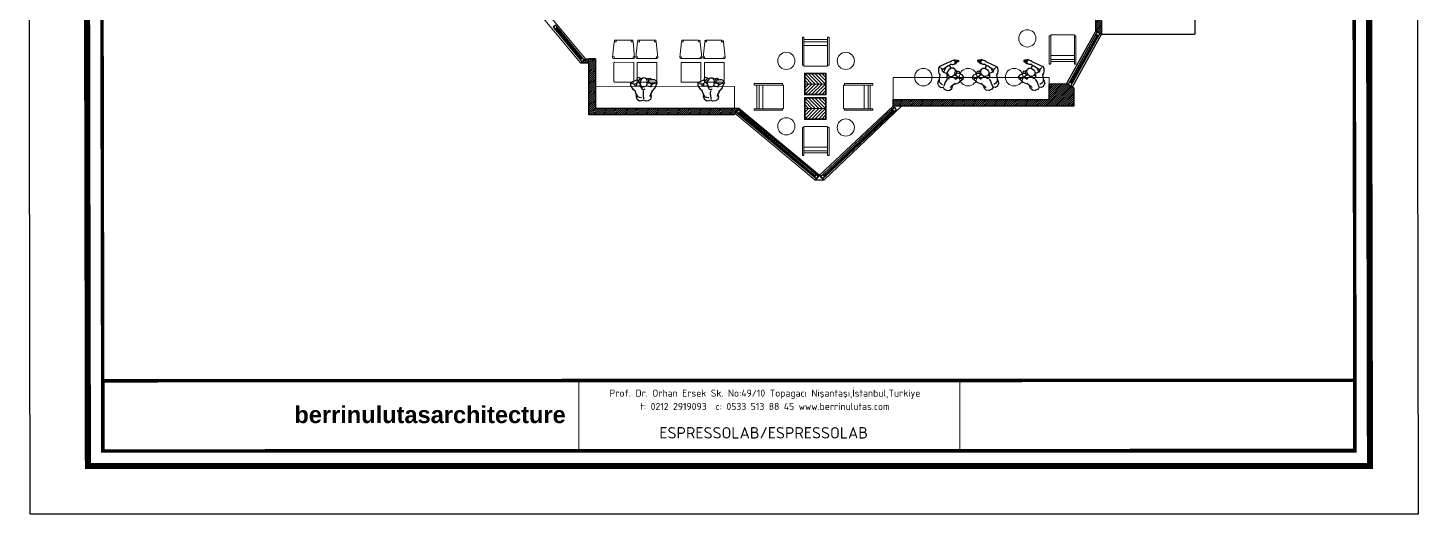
# Model space of a CAD drawing. Header units: centimetres. Extents: x 131563 to 145359, y 24878 to 28066.
# Drawn here: x 138647 to 141817, y 24878 to 25986 of the extents above; entities that cross this region are included whole.
import ezdxf
from ezdxf.enums import TextEntityAlignment as Align

# ---------------------------------------------------------------- set-up
doc = ezdxf.new("R2010")
doc.units = ezdxf.units.CM
doc.header["$LTSCALE"] = 10
doc.header["$MEASUREMENT"] = 0
for name, color, linetype in [('141125_RT1$0$xref_4_vitrin_kaplama$0$2DCAM', 4, 'Continuous'), ('141125_RT1$0$xref_4_vitrin_kaplama$0$2DKONST2', 253, 'Continuous'), ('LP-DIMENSION_INT_100', 51, 'Continuous'), ('wall', 255, 'Continuous')]:
    doc.layers.add(name, color=color, linetype=linetype)
for name, color, linetype, lineweight in [('ARK_AHŞAP', 45, 'Continuous', 15), ('ARK_METAL', 252, 'Continuous', 15), ('Auto-Antet', 7, 'Continuous', 18), ('tefriş', 45, 'Continuous', 18)]:
    doc.layers.add(name, color=color, linetype=linetype, lineweight=lineweight)
doc.styles.add('BASLIK', font='')
doc.styles.add('style1', font='isocpeur.ttf', dxfattribs={"height": 20})
doc.styles.get('BASLIK').set_extended_font_data('Arial', bold=True)
pattern_1 = [(45, (11433.826, 0), (-2.20970869, 2.20970869), [])]

# ---------------------------------------------------------------- blocks, each defined once
blk = doc.blocks.new('insanplanoturan2')
for p, q in [((-27.3, 18.7), (-27.9, 14.4)), ((-27.9, 14.4), (-26.5, 10.2)), ((-27.3, 18.7), (-27.3, 18.7)), ((-26.5, 10.2), (-24.7, 7)), ((-24.7, 7), (-23.1, 4.5)), ((-20, 15.9), (-24.5, 17.3)), ((-23.1, 4.5), (-19.4, 1.7)), ((-18.8, 14.3), (-20, 15.9)), ((-19.4, 1.7), (-18.3, 0.6)), ((-19.3, 1.6), (-18, -4.7)), ((-15.7, 10.7), (-18.8, 14.3)), ((-15.7, 10.7), (-9.9, 11)), ((-14, 17.3), (-14.4, 14.2)), ((-14.4, 14.2), (-14.1, 10.9)), ((-9.9, 11), (-5.1, 11.6)), ((-4.3, 28), (-8.1, 30.2)), ((-5.3, 20.4), (-5.8, 16.4)), ((-5.8, 16.4), (-5.8, 13.5)), ((-5.8, 14.5), (-5.5, 12.7)), ((-5.8, 13.5), (-4.1, 10.1)), ((-5.5, 12.7), (-4.9, 10.3)), ((-1.5, 25.7), (-5.3, 20.4)), ((-4.9, 10.3), (-4.5, 7.8)), ((-4.5, 7.8), (-2.1, 5.5)), ((-4.5, 7.8), (-4.5, 7.3)), ((-4.5, 7.3), (-2.4, 2.5)), ((-3.6, 26.9), (-4.3, 28)), ((-4.1, 10.1), (0.4, 8)), ((-2.4, 2.5), (1.6, 1.8)), ((1.1, 27.4), (-1.5, 25.7)), ((0.4, 8), (4.7, 8.1)), ((3.3, 27.8), (1.1, 27.4)), ((1.6, 1.8), (4.6, 2.7)), ((7, 27.1), (3.3, 27.8)), ((4.7, 8.1), (8.4, 9.4)), ((8.6, 26), (7, 27.1)), ((8.3, 9.1), (13.3, 8.1)), ((8.4, 9.4), (11, 16.1)), ((10.1, 23.6), (8.6, 26)), ((10.2, 25.9), (9.3, 25.7)), ((9.3, 25.7), (9.6, 24.5)), ((11.4, 17.6), (10.1, 23.6)), ((11.6, 25.2), (10.2, 25.9)), ((11.4, 15), (10.6, 15.2)), ((11, 16.1), (11.4, 17.6)), ((11.4, 15), (12.6, 15.8)), ((13.4, 24.1), (11.6, 25.2)), ((12.6, 15.8), (13, 16.7)), ((12.9, 16.1), (20.7, 13.9)), ((13, 16.7), (14.5, 17.8)), ((13.2, 24.2), (15, 25.8)), ((13.3, 8.1), (17.6, 6.8)), ((15, 20.9), (13.4, 24.1)), ((14.5, 17.8), (15, 20.9)), ((16.3, 21.5), (14.7, 21.5)), ((15, 25.8), (17.9, 26.1)), ((15, 20.9), (15, 20.9)), ((20.1, 21.8), (16.3, 21.5)), ((17.6, 6.8), (19.3, 10.2)), ((17.6, 6.8), (18.6, 6.3)), ((17.9, 26.1), (20.4, 23.5)), ((19.3, 14.3), (19.3, 10.2)), ((19.3, 10.2), (24.2, 13.1)), ((23.7, 22.2), (20.1, 21.8)), ((20.4, 23.5), (20.2, 21.8)), ((20.7, 13.9), (24.2, 13.1)), ((22, -2.6), (28, 3.2)), ((27.8, 21.9), (23.7, 22.2)), ((24.2, 13.1), (28.6, 13.7)), ((33.1, 18.4), (27.8, 21.9)), ((28, 3.2), (29.4, 7)), ((28.6, 13.7), (30.4, 14.2)), ((29.4, 7), (33.3, 14.9)), ((33.3, 14.9), (33.1, 18.4)), ((-18, -4.7), (-16.2, -9.1)), ((-16.6, -8.2), (-17.3, -12.8)), ((-17.3, -12.8), (-16.1, -18.2)), ((-16.2, -9.1), (-14, -13.4)), ((-16.1, -18.2), (-15.3, -19.1)), ((-15.3, -19.1), (-10.3, -23)), ((-14, -13.4), (-10.4, -15.1)), ((-10.4, -15.1), (-5.2, -16.3)), ((-10.3, -23), (-5, -23.1)), ((-5, -23.1), (-1.2, -21.4)), ((-0.8, -6.1), (-1.2, -8.6)), ((-1.2, -8.6), (-1, -10.8)), ((-1.2, -21.4), (3.1, -24.4)), ((-1, -10.8), (-1, -12.7)), ((-1, -12.7), (-1, -14.1)), ((-1, -14.1), (-0.7, -15.8)), ((-0.7, -15.8), (-1, -19.2)), ((0.1, -0.8), (-0.8, -6.1)), ((3.1, -24.4), (10.1, -24.5)), ((10.1, -24.5), (15.7, -21.3)), ((14.2, -14.2), (13.8, -15.3)), ((15.6, -11.1), (14.2, -14.2)), ((16.8, -8.8), (15.6, -11.1)), ((15.7, -21.3), (17.9, -16.1)), ((19.5, -4.9), (16.8, -8.8)), ((17.2, -10.3), (17.5, -7.8)), ((17.9, -16.1), (17.2, -10.3)), ((20, -1.6), (19.5, -4.9)), ((19.5, -4.9), (22, -2.6))]:
    blk.add_line(p, q)
for points in [[(-27.3, 18.7), (-21.8, 22.3), (-14.1, 24.1), (-7.3, 24.6)], [(-20, 15.9), (-15.5, 16.7), (-9.5, 19.1), (-8.9, 19.2)], [(-8.1, 30.2), (-10.9, 29.7), (-12.2, 26.3), (-12.6, 24.2)], [(-1.5, 25.7), (-2.5, 27), (-5.4, 26.7), (-7.3, 24.6), (-9.2, 21.9), (-8.9, 19.2), (-7.3, 16.5), (-5.8, 16.4)]]:
    blk.add_lwpolyline(points)
blk = doc.blocks.new('xccxc')
at = {"rotation": 180}
blk.add_blockref('insanplanoturan2', (220488.9, -31825.1), dxfattribs=at)
blk = doc.blocks.new('dada')
for p, q in [((219964.1, -31826.5), (219966.7, -31822.6)), ((219967.8, -31810.1), (219965.6, -31815.3)), ((219965.6, -31815.3), (219966.3, -31821)), ((219966.3, -31821), (219966.1, -31823.5)), ((219966.7, -31822.6), (219967.9, -31820.3)), ((219973.4, -31806.9), (219967.8, -31810.1)), ((219967.9, -31820.3), (219969.4, -31817.1)), ((219969.4, -31817.1), (219969.8, -31816.1)), ((219980.5, -31807), (219973.4, -31806.9)), ((219984.7, -31810), (219980.5, -31807)), ((219983.4, -31830.6), (219984.4, -31825.3)), ((219984.3, -31815.6), (219984.6, -31812.1)), ((219984.6, -31817.3), (219984.3, -31815.6)), ((219984.4, -31825.3), (219984.7, -31822.8)), ((219984.6, -31818.7), (219984.6, -31817.3)), ((219984.6, -31820.5), (219984.6, -31818.7)), ((219984.7, -31822.8), (219984.6, -31820.5)), ((219988.6, -31808.2), (219984.7, -31810)), ((219993.9, -31808.4), (219988.6, -31808.2)), ((219994, -31816.3), (219988.8, -31815.1)), ((219998.9, -31812.3), (219993.9, -31808.4)), ((219997.6, -31817.9), (219994, -31816.3)), ((219999.7, -31822.2), (219997.6, -31817.9)), ((219999.7, -31813.2), (219998.9, -31812.3)), ((220000.9, -31818.5), (219999.7, -31813.2)), ((220001.6, -31826.6), (219999.7, -31822.2)), ((220000.2, -31823.1), (220000.9, -31818.5)), ((219954.2, -31838.4), (219950.3, -31846.2)), ((219950.3, -31846.2), (219950.4, -31849.8)), ((219950.4, -31849.8), (219955.8, -31853.3)), ((219954.9, -31845.1), (219953.1, -31845.6)), ((219955.5, -31834.6), (219954.2, -31838.4)), ((219959.4, -31844.5), (219954.9, -31845.1)), ((219961.5, -31828.8), (219955.5, -31834.6)), ((219955.8, -31853.3), (219959.9, -31853.5)), ((219964.3, -31841.6), (219959.4, -31844.5)), ((219962.8, -31845.2), (219959.4, -31844.5)), ((219959.9, -31853.5), (219963.5, -31853.2)), ((219964.1, -31826.5), (219961.5, -31828.8)), ((219970.6, -31847.5), (219962.8, -31845.2)), ((219963.2, -31854.8), (219963.4, -31853.2)), ((219965.6, -31857.5), (219963.2, -31854.8)), ((219963.5, -31853.2), (219967.3, -31852.8)), ((219963.6, -31829.8), (219964.1, -31826.5)), ((219964.2, -31845.6), (219964.3, -31841.6)), ((219965.9, -31838.1), (219964.3, -31841.6)), ((219965.9, -31838.1), (219965, -31837.7)), ((219968.5, -31857.1), (219965.6, -31857.5)), ((219970.3, -31839.5), (219965.9, -31838.1)), ((219967.3, -31852.8), (219968.8, -31852.9)), ((219970.3, -31855.5), (219968.5, -31857.1)), ((219969.1, -31849.2), (219968.6, -31852.2)), ((219968.6, -31852.2), (219970.2, -31855.4)), ((219968.6, -31852.2), (219968.6, -31852.2)), ((219970.6, -31848), (219969.1, -31849.2)), ((219970.2, -31855.4), (219972, -31856.6)), ((219975.3, -31840.4), (219970.3, -31839.5)), ((219971, -31847.2), (219970.6, -31848)), ((219972.2, -31846.3), (219971, -31847.2)), ((219972, -31856.6), (219973.4, -31857.2)), ((219972.2, -31846.3), (219972.9, -31846.5)), ((219972.6, -31847.5), (219972.2, -31849)), ((219972.2, -31849), (219973.4, -31855)), ((219975.1, -31840.7), (219972.6, -31847.5)), ((219973.4, -31855), (219974.9, -31857.4)), ((219973.4, -31857.2), (219974.3, -31857.1)), ((219974.3, -31857.1), (219974, -31855.9)), ((219974.9, -31857.4), (219976.6, -31858.5)), ((219978.8, -31839.4), (219975.1, -31840.7)), ((219983.2, -31839.4), (219978.8, -31839.4)), ((219982, -31833.1), (219978.9, -31834)), ((219985.9, -31833.9), (219982, -31833.1)), ((219982.4, -31858.8), (219985.1, -31857.1)), ((219987.6, -31841.5), (219983.2, -31839.4)), ((219985.1, -31857.1), (219988.9, -31851.8)), ((219988.1, -31839.2), (219985.7, -31836.9)), ((219985.8, -31856.2), (219987.9, -31859.4)), ((219988, -31838.6), (219985.9, -31833.9)), ((219989.4, -31844.9), (219987.6, -31841.5)), ((219988.1, -31839.2), (219988, -31838.6)), ((219988.5, -31841.6), (219988.1, -31839.2)), ((219989.1, -31844.1), (219988.5, -31841.6)), ((219993.5, -31842.3), (219988.6, -31843)), ((219988.9, -31851.8), (219989.4, -31847.8)), ((219989.4, -31845.9), (219989.1, -31844.1)), ((219989.4, -31847.8), (219989.4, -31844.9)), ((219993.2, -31859.7), (219997, -31853.7)), ((219999.3, -31842.1), (219993.5, -31842.3)), ((219997, -31853.7), (219997.9, -31845.6)), ((219997, -31853.7), (220000, -31849)), ((219997.9, -31845.6), (219997.6, -31842.2)), ((219999.3, -31842.1), (220002.3, -31845.7)), ((220000, -31849), (220002.3, -31845.7)), ((220002.8, -31833), (220001.6, -31826.6)), ((220002.9, -31833.1), (220001.9, -31831.9)), ((220002.3, -31845.7), (220003.5, -31847.3)), ((220006.7, -31835.8), (220002.9, -31833.1)), ((220003.5, -31847.3), (220008, -31848.7)), ((220003.7, -31858.5), (220007.4, -31854.5)), ((220008.3, -31838.4), (220006.7, -31835.8)), ((220007.4, -31854.5), (220010.8, -31850.1)), ((220010.1, -31841.6), (220008.3, -31838.4)), ((220011.5, -31845.8), (220010.1, -31841.6)), ((220010.8, -31850.1), (220011.5, -31845.8)), ((220010.8, -31850.1), (220010.8, -31850.1)), ((219976.3, -31878.1), (219976.7, -31876.9)), ((219976.4, -31878.4), (219976.3, -31878.1)), ((219976.8, -31878.5), (219976.4, -31878.4)), ((219976.5, -31879.8), (219978.1, -31877.9)), ((219976.6, -31880.4), (219976.5, -31879.8)), ((219976.6, -31858.5), (219980.3, -31859.2)), ((219976.9, -31880.6), (219976.6, -31880.4)), ((219976.7, -31876.9), (219977.5, -31876.1)), ((219977.9, -31877.8), (219976.8, -31878.5)), ((219979.2, -31879.3), (219976.9, -31880.6)), ((219977.5, -31876.1), (219978.5, -31875)), ((219978.7, -31877), (219977.9, -31877.8)), ((219978.1, -31877.9), (219979, -31877.2)), ((219978.5, -31875), (219979.2, -31874.4)), ((219980.1, -31875.8), (219978.7, -31877)), ((219980.1, -31870.4), (219978.8, -31871.8)), ((219978.8, -31871.8), (219978.9, -31872.1)), ((219978.9, -31872.1), (219979.2, -31872.2)), ((219979, -31877.2), (219980.3, -31876.2)), ((219979.2, -31872.2), (219981.2, -31871.8)), ((219979.2, -31874.4), (219980.3, -31873.4)), ((219981, -31877.7), (219979.2, -31879.3)), ((219981.2, -31878.6), (219979.2, -31879.3)), ((219979.4, -31879.5), (219979.2, -31879.3)), ((219981, -31879.2), (219979.4, -31879.5)), ((219981, -31869.8), (219980.1, -31870.4)), ((219982.1, -31874.4), (219980.1, -31875.8)), ((219980.3, -31859.2), (219982.4, -31858.8)), ((219980.3, -31873.4), (219981.5, -31872.2)), ((219980.3, -31876.2), (219981.3, -31875.3)), ((219983.2, -31868.1), (219981, -31869.8)), ((219982.2, -31876.8), (219981, -31877.7)), ((219984.3, -31878.3), (219981, -31879.2)), ((219981.2, -31871.8), (219982.2, -31871.3)), ((219983.5, -31877.4), (219981.2, -31878.6)), ((219981.3, -31875.3), (219982.2, -31874.6)), ((219981.5, -31872.2), (219982.2, -31871.3)), ((219982.2, -31874.6), (219982.1, -31874.4)), ((219982.2, -31871.3), (219982.7, -31870.2)), ((219982.2, -31874.6), (219983.9, -31875.9)), ((219982.2, -31876.8), (219983.9, -31875.9)), ((219984.9, -31866.8), (219983.2, -31868.1)), ((219985.2, -31876.8), (219983.5, -31877.4)), ((219983.9, -31875.9), (219986.7, -31877.1)), ((219986.7, -31877.1), (219984.3, -31878.3)), ((219986.8, -31865.9), (219984.9, -31866.8)), ((219986, -31876.8), (219985.2, -31876.8)), ((219987.9, -31875.9), (219986.7, -31877.1)), ((219988.6, -31865.9), (219986.8, -31865.9)), ((219987.9, -31859.4), (219991.6, -31861.6)), ((219991.2, -31872.7), (219987.9, -31875.9)), ((219988.6, -31865.9), (219991.6, -31861.6)), ((219993.3, -31869.5), (219991.2, -31872.7)), ((219991.6, -31861.6), (219993.2, -31859.7)), ((219993.3, -31869.5), (219998.7, -31863.7)), ((219998.7, -31863.7), (220003.7, -31858.5))]:
    blk.add_line(p, q)

msp = doc.modelspace()

# ---------------------------------------------------------------- hatches: boundary and pattern name
at = {"layer": 'LP-DIMENSION_INT_100'}
h = msp.add_hatch(dxfattribs=at)
h.set_pattern_fill('ANSI31', color=252, scale=25)
h.set_pattern_definition(pattern_1)
h.paths.add_polyline_path([(141082.1, 25979), (141080.9, 26089.5), (141093.8, 26097.2), (141095.2, 25971.7)])
h = msp.add_hatch(dxfattribs=at)
h.set_pattern_fill('ANSI31', color=252, scale=25)
h.set_pattern_definition(pattern_1)
h.paths.add_polyline_path([(139907.1, 25906.2), (139918.6, 25915.8), (139941.5, 25915.8), (139941.5, 25803), (140269.5, 25803), (140257, 25788), (139926.5, 25788), (139926.5, 25906.2), (139907.1, 25906.2)])
h = msp.add_hatch(dxfattribs=at)
h.set_pattern_fill('ANSI31', color=252, scale=25)
h.set_pattern_definition(pattern_1)
h.paths.add_polyline_path([(140975.8, 25823), (140975.8, 25859), (141015.1, 25859.3), (141032.2, 25849.8), (141032.2, 25808), (140619.8, 25808), (140619.8, 25823)])

# ---------------------------------------------------------------- linework, layer by layer
msp.add_lwpolyline([(138647.2, 28066), (141811.5, 28066), (141817.1, 24878.1), (138652.7, 24878.1)], close=True)
at = {"layer": '141125_RT1$0$xref_4_vitrin_kaplama$0$2DCAM'}
for p, q in [((139850.3, 25981.6), (139905, 25915.3)), ((139910.6, 25919.6), (139855.5, 25986.3)), ((141081.5, 25970.2), (141022.7, 25864.2)), ((141029, 25861.1), (141087.5, 25966.5)), ((140268.7, 25789.1), (140438.9, 25647.7)), ((140443.6, 25652.9), (140272.9, 25794.6)), ((140460.6, 25653.2), (140616.4, 25799.9)), ((140620.9, 25794.5), (140465.5, 25648.3))]:
    msp.add_line(p, q, dxfattribs=at)
for points in [[(139906.8, 25914.6), (139849.9, 25983.4), (139850.4, 25983.8), (139907.3, 25915)], [(139850.4, 25983.8), (139851, 25983.1), (139852.3, 25984.1), (139851.6, 25984.8)], [(139851.6, 25984.8), (139908.5, 25916)], [(139909, 25916.4), (139852.1, 25985.2)], [(141085, 25969.8), (141024.9, 25861.4)], [(141025.4, 25861.1), (141085.6, 25969.5)], [(141087.5, 25968.4), (141027.4, 25860), (141026.8, 25860.3), (141087, 25968.7)], [(141085.6, 25969.5), (141085.1, 25968.6), (141086.5, 25967.9), (141087, 25968.7)], [(139908.5, 25916), (139907.9, 25916.8), (139906.7, 25915.8), (139907.3, 25915)], [(141026.8, 25860.3), (141027.3, 25861.2), (141025.9, 25862), (141025.4, 25861.1)], [(140440.8, 25647.3), (140267.9, 25790.8), (140268.3, 25791.3), (140441.2, 25647.7)], [(140268.3, 25791.3), (140269.1, 25790.7), (140270.1, 25791.9), (140269.3, 25792.5)], [(140269.3, 25792.5), (140442.2, 25649)], [(140442.6, 25649.4), (140269.7, 25793)], [(140461.8, 25649.9), (140619.6, 25798.4)], [(140620.1, 25797.9), (140462.2, 25649.4)], [(140463.7, 25647.8), (140621.5, 25796.3), (140621.1, 25796.7), (140463.3, 25648.2)], [(140621.1, 25796.7), (140620.4, 25796.1), (140619.3, 25797.3), (140620.1, 25797.9)], [(140442.2, 25649), (140441.4, 25649.6), (140440.4, 25648.4), (140441.2, 25647.7)], [(140462.2, 25649.4), (140462.9, 25650.1), (140464, 25648.9), (140463.3, 25648.2)]]:
    msp.add_lwpolyline(points, dxfattribs=at)
at = {"layer": '141125_RT1$0$xref_4_vitrin_kaplama$0$2DKONST2'}
for points in [[(139849.6, 25983.2), (139852.6, 25985.6), (139853.4, 25984.5), (139855.5, 25986.3), (139851.1, 25991.6), (139851.1, 25991.6), (139850.4, 25992.4), (139845.4, 25988.3), (139845.4, 25988.3), (139845, 25988), (139850.3, 25981.6), (139850.7, 25981.9)], [(139849.3, 25983.2), (139852.6, 25986), (139853.5, 25984.9), (139855.2, 25986.3), (139851, 25991.3), (139851, 25991.3), (139850.4, 25992.1), (139845.4, 25987.9)], [(141091, 25972.9), (141091.5, 25973.8), (141085.8, 25976.9), (141085.8, 25976.9), (141085.4, 25977.2), (141081.5, 25970.2), (141083.8, 25968.9), (141084.5, 25970.1), (141087.8, 25968.2), (141087, 25966.8), (141087.5, 25966.5), (141091, 25972.9)], [(141090.7, 25972.8), (141091.1, 25973.7), (141085.5, 25976.8), (141081.8, 25970.3), (141083.7, 25969.2), (141084.4, 25970.4), (141088.2, 25968.3), (141090.7, 25972.8)], [(139909.7, 25909.7), (139910.3, 25909), (139915.3, 25913.1), (139915.3, 25913.1), (139915.7, 25913.4), (139910.6, 25919.6), (139908.6, 25917.9), (139909.4, 25916.8), (139906.5, 25914.4), (139905.4, 25915.7), (139905, 25915.3), (139909.7, 25909.7)], [(139909.7, 25910.1), (139910.4, 25909.3), (139915.4, 25913.4), (139910.6, 25919.2), (139908.9, 25917.8), (139909.8, 25916.7), (139906.5, 25914), (139909.7, 25910.1)], [(141027.7, 25859.8), (141024.4, 25861.7), (141025.1, 25862.9), (141022.7, 25864.2), (141019.3, 25858.1), (141019.3, 25858.1), (141018.8, 25857.2), (141024.5, 25854.1), (141024.5, 25854.1), (141024.9, 25853.8), (141029, 25861.1), (141028.5, 25861.3)], [(141027.8, 25859.5), (141024, 25861.6), (141024.7, 25862.8), (141022.8, 25863.9), (141019.6, 25858.2), (141019.6, 25858.2), (141019.2, 25857.3), (141024.8, 25854.2)], [(140621.8, 25796), (140619.2, 25798.8), (140618.2, 25797.9), (140616.4, 25799.9), (140621.6, 25804.6), (140621.6, 25804.6), (140622.3, 25805.3), (140626.7, 25800.4), (140626.7, 25800.4), (140627, 25800.1), (140620.9, 25794.5), (140620.5, 25794.9)], [(140622.2, 25796), (140619.3, 25799.2), (140618.2, 25798.2), (140616.7, 25799.9), (140621.6, 25804.2), (140621.6, 25804.2), (140622.3, 25804.9), (140626.7, 25800.1)], [(140267.7, 25790.5), (140270.1, 25793.5), (140271.2, 25792.6), (140272.9, 25794.6), (140267.5, 25799.1), (140267.5, 25799.1), (140266.8, 25799.8), (140262.6, 25794.8), (140262.6, 25794.8), (140262.3, 25794.4), (140268.7, 25789.1), (140269, 25789.5)], [(140267.3, 25790.5), (140270.1, 25793.8), (140271.1, 25792.9), (140272.6, 25794.6), (140267.6, 25798.8), (140267.6, 25798.8), (140266.8, 25799.4), (140262.6, 25794.4)], [(140444.5, 25643), (140445.3, 25642.4), (140449.4, 25647.4), (140449.4, 25647.4), (140449.8, 25647.8), (140443.6, 25652.9), (140441.9, 25650.8), (140443, 25649.9), (140440.5, 25647), (140439.2, 25648.1), (140438.9, 25647.7), (140444.5, 25643)], [(140444.5, 25643.4), (140445.2, 25642.7), (140449.4, 25647.7), (140443.6, 25652.5), (140442.2, 25650.8), (140443.3, 25649.9), (140440.6, 25646.6), (140444.5, 25643.4)], [(140460.1, 25643.3), (140459.4, 25642.7), (140455, 25647.5), (140455, 25647.5), (140454.7, 25647.9), (140460.6, 25653.2), (140462.4, 25651.2), (140461.4, 25650.3), (140463.9, 25647.5), (140465.2, 25648.6), (140465.5, 25648.3), (140460.1, 25643.3)], [(140460.2, 25643.7), (140459.4, 25643), (140455, 25647.8), (140460.6, 25652.9), (140462.1, 25651.3), (140461, 25650.3), (140463.9, 25647.1), (140460.2, 25643.7)]]:
    msp.add_lwpolyline(points, close=True, dxfattribs=at)
at = {"layer": 'ARK_AHŞAP'}
for p, q in [((140413.1, 25901.9), (140413.1, 25964.3)), ((140413.1, 25901.9), (140413.1, 25964.3)), ((140414.1, 25965.3), (140415.6, 25965.3)), ((140414.1, 25965.3), (140415.6, 25965.3)), ((140416.6, 25901.9), (140416.6, 25964.3)), ((140416.6, 25901.9), (140416.6, 25964.3)), ((140470.6, 25901.9), (140470.6, 25964.3)), ((140473.1, 25965.3), (140471.6, 25965.3)), ((140474.1, 25901.9), (140474.1, 25964.3)), ((140975.8, 25967.2), (140975.8, 25904.8)), ((140975.8, 25967.2), (140975.8, 25904.8)), ((140976.8, 25968.2), (140978.3, 25968.2)), ((140976.8, 25968.2), (140978.3, 25968.2)), ((140979.3, 25967.2), (140979.3, 25904.8)), ((140979.3, 25967.2), (140979.3, 25904.8)), ((141033.3, 25967.2), (141033.3, 25904.8)), ((141035.8, 25968.2), (141034.3, 25968.2)), ((141036.8, 25967.2), (141036.8, 25904.8)), ((140414.1, 25900.9), (140415.6, 25900.9)), ((140414.1, 25900.9), (140415.6, 25900.9)), ((140473.1, 25900.9), (140471.6, 25900.9)), ((140976.8, 25903.8), (140978.3, 25903.8)), ((140976.8, 25903.8), (140978.3, 25903.8)), ((141035.8, 25903.8), (141034.3, 25903.8)), ((140442.6, 25858.3), (140419.2, 25881.7)), ((140434.8, 25858.3), (140419.2, 25873.9)), ((140434.8, 25858.3), (140419.2, 25873.9)), ((140450.4, 25858.3), (140427, 25881.7)), ((140458.2, 25858.3), (140434.8, 25881.7)), ((140466, 25858.3), (140442.6, 25881.7)), ((140466, 25866.1), (140450.4, 25881.7)), ((140466, 25873.9), (140458.2, 25881.7)), ((140466, 25866.1), (140458.2, 25873.9)), ((139941.5, 25853, 0), (140258.5, 25852.7, 0.7)), ((140303.5, 25858.4), (140303.5, 25856.9)), ((140303.5, 25858.4), (140303.5, 25856.9)), ((140366.9, 25859.4), (140304.5, 25859.4)), ((140366.9, 25859.4), (140304.5, 25859.4)), ((140366.9, 25855.9), (140304.5, 25855.9)), ((140366.9, 25855.9), (140304.5, 25855.9)), ((140367.9, 25858.4), (140367.9, 25856.9)), ((140367.9, 25858.4), (140367.9, 25856.9)), ((140419.2, 25866.1), (140427, 25858.3)), ((140419.2, 25866.1), (140427, 25858.3)), ((140466, 25858.3), (140419.2, 25858.3)), ((140442.6, 25858.3), (140419.2, 25834.9)), ((140434.8, 25858.3), (140419.2, 25842.7)), ((140419.2, 25850.5), (140427, 25858.3)), ((140434.8, 25858.3), (140419.2, 25842.7)), ((140419.2, 25850.5), (140427, 25858.3)), ((140450.4, 25858.3), (140427, 25834.9)), ((140458.2, 25858.3), (140434.8, 25834.9)), ((140466, 25858.3), (140442.6, 25834.9)), ((140466, 25850.5), (140450.4, 25834.9)), ((140466, 25850.5), (140458.2, 25842.7)), ((140466, 25842.7), (140458.2, 25834.9)), ((140509.3, 25858.4), (140509.3, 25856.9)), ((140509.3, 25858.4), (140509.3, 25856.9)), ((140510.3, 25859.4), (140572.7, 25859.4)), ((140510.3, 25859.4), (140572.7, 25859.4)), ((140510.3, 25855.9), (140572.7, 25855.9)), ((140510.3, 25855.9), (140572.7, 25855.9)), ((140573.7, 25858.4), (140573.7, 25856.9)), ((140573.7, 25858.4), (140573.7, 25856.9)), ((140442.6, 25802.7), (140419.2, 25826.1)), ((140434.8, 25802.7), (140419.2, 25818.3)), ((140434.8, 25802.7), (140419.2, 25818.3)), ((140419.2, 25810.5), (140427, 25802.7)), ((140419.2, 25810.5), (140427, 25802.7)), ((140450.4, 25802.7), (140427, 25826.1)), ((140458.2, 25802.7), (140434.8, 25826.1)), ((140466, 25802.7), (140442.6, 25826.1)), ((140466, 25810.5), (140450.4, 25826.1)), ((140466, 25818.3), (140458.2, 25826.1)), ((140466, 25810.5), (140458.2, 25818.3)), ((140303.5, 25799.4), (140303.5, 25800.9)), ((140366.9, 25801.9), (140304.5, 25801.9)), ((140366.9, 25798.4), (140304.5, 25798.4)), ((140367.9, 25799.4), (140367.9, 25800.9)), ((140466, 25802.7), (140419.2, 25802.7)), ((140442.6, 25802.7), (140419.2, 25779.3)), ((140434.8, 25802.7), (140419.2, 25787.1)), ((140419.2, 25794.9), (140427, 25802.7)), ((140434.8, 25802.7), (140419.2, 25787.1)), ((140419.2, 25794.9), (140427, 25802.7)), ((140450.4, 25802.7), (140427, 25779.3)), ((140458.2, 25802.7), (140434.8, 25779.3)), ((140466, 25802.7), (140442.6, 25779.3)), ((140466, 25794.9), (140450.4, 25779.3)), ((140466, 25794.9), (140458.2, 25787.1)), ((140466, 25787.1), (140458.2, 25779.3)), ((140509.3, 25799.4), (140509.3, 25800.9)), ((140510.3, 25801.9), (140572.7, 25801.9)), ((140510.3, 25798.4), (140572.7, 25798.4)), ((140573.7, 25799.4), (140573.7, 25800.9)), ((140413.1, 25758.5), (140413.1, 25696.2)), ((140413.1, 25758.5), (140413.1, 25696.2)), ((140414.1, 25759.5), (140415.6, 25759.5)), ((140414.1, 25759.5), (140415.6, 25759.5)), ((140416.6, 25758.5), (140416.6, 25696.2)), ((140416.6, 25758.5), (140416.6, 25696.2)), ((140470.6, 25758.5), (140470.6, 25696.2)), ((140473.1, 25759.5), (140471.6, 25759.5)), ((140474.1, 25758.5), (140474.1, 25696.2)), ((140414.1, 25695.2), (140415.6, 25695.2)), ((140414.1, 25695.2), (140415.6, 25695.2)), ((140473.1, 25695.2), (140471.6, 25695.2))]:
    msp.add_line(p, q, dxfattribs=at)
at = {"layer": 'ARK_AHŞAP', "elevation": 0}
for points in [[(139983.5, 25863.7), (139983.5, 25906.7, -0.414214), (139984.5, 25907.7), (140027.5, 25907.6, -0.414214), (140028.5, 25906.6), (140028.5, 25863.6, -0.414214), (140027.5, 25862.6), (139984.5, 25862.7, -0.414214)], [(140036.5, 25863.6), (140036.6, 25906.6, -0.414214), (140037.6, 25907.6), (140080.6, 25907.6, -0.414214), (140081.6, 25906.6), (140081.5, 25863.6, -0.414214), (140080.5, 25862.6), (140037.5, 25862.6, -0.414214)], [(140136.7, 25863.5), (140136.7, 25906.5, -0.414214), (140137.7, 25907.5), (140180.7, 25907.5, -0.414214), (140181.7, 25906.4), (140181.7, 25863.4, -0.414214), (140180.7, 25862.5), (140137.7, 25862.5, -0.414214)], [(140189.7, 25863.4), (140189.8, 25906.4, -0.414214), (140190.8, 25907.4), (140233.8, 25907.4, -0.414214), (140234.8, 25906.4), (140234.7, 25863.4, -0.414214), (140233.7, 25862.4), (140190.7, 25862.4, -0.414214)]]:
    msp.add_lwpolyline(points, format="xyb", close=True, dxfattribs=at)
at = {"layer": 'ARK_AHŞAP'}
for points in [[(140417.6, 25883.3), (140417.6, 25833.3), (140467.6, 25833.3), (140467.6, 25883.3)], [(140419.2, 25881.7), (140419.2, 25834.9), (140466, 25834.9), (140466, 25881.7)], [(140258.5, 25852.7), (140258.5, 25802.7), (139941.5, 25803), (139941.5, 25853)], [(140417.6, 25827.7), (140417.6, 25777.7), (140467.6, 25777.7), (140467.6, 25827.7)], [(140419.2, 25826.1), (140419.2, 25779.3), (140466, 25779.3), (140466, 25826.1)]]:
    msp.add_lwpolyline(points, close=True, dxfattribs=at)
for centre, radius in [((140925.8, 25962.2), 19.6), ((139986.4, 25956.5), 2), ((140024.8, 25956.5), 2), ((140039.5, 25956.5), 2), ((140077.9, 25956.4), 2), ((140139.6, 25956.4), 2), ((140178, 25956.3), 2), ((140192.6, 25956.3), 2), ((140231, 25956.2), 2), ((140376.5, 25911), 19.6), ((140512, 25911), 19.6), ((139982.5, 25918.5), 2), ((140028.5, 25918.5), 2), ((140035.6, 25918.5), 2), ((140081.6, 25918.4), 2), ((140081.6, 25918.4), 2), ((140135.7, 25918.4), 2), ((140181.7, 25918.3), 2), ((140188.8, 25918.3), 2), ((140234.8, 25918.2), 2), ((140234.8, 25918.2), 2), ((140376.5, 25761.9), 19.6), ((140512, 25759.1), 19.6)]:
    msp.add_circle(centre, radius, dxfattribs=at)
for centre, start, end in [((140414.1, 25964.3), 90, 180), ((140414.1, 25964.3), 90, 180), ((140415.6, 25964.3), 0, 90), ((140415.6, 25964.3), 0, 90), ((140471.6, 25964.3), 90, 180), ((140473.1, 25964.3), 0, 90), ((140976.8, 25967.2), 90, 180), ((140976.8, 25967.2), 90, 180), ((140978.3, 25967.2), 0, 90), ((140978.3, 25967.2), 0, 90), ((141034.3, 25967.2), 90, 180), ((141035.8, 25967.2), 0, 90), ((140414.1, 25901.9), 180, 270), ((140414.1, 25901.9), 180, 270), ((140415.6, 25901.9), 270, 0), ((140415.6, 25901.9), 270, 0), ((140471.6, 25901.9), 180, 270), ((140473.1, 25901.9), 270, 0), ((140976.8, 25904.8), 180, 270), ((140976.8, 25904.8), 180, 270), ((140978.3, 25904.8), 270, 0), ((140978.3, 25904.8), 270, 0), ((141034.3, 25904.8), 180, 270), ((141035.8, 25904.8), 270, 0), ((140304.5, 25858.4), 90, 180), ((140304.5, 25858.4), 90, 180), ((140304.5, 25856.9), 180, 270), ((140304.5, 25856.9), 180, 270), ((140366.9, 25858.4), 0, 90), ((140366.9, 25858.4), 0, 90), ((140366.9, 25856.9), 270, 0), ((140366.9, 25856.9), 270, 0), ((140510.3, 25858.4), 90, 180), ((140510.3, 25858.4), 90, 180), ((140510.3, 25856.9), 180, 270), ((140510.3, 25856.9), 180, 270), ((140572.7, 25858.4), 0, 90), ((140572.7, 25858.4), 0, 90), ((140572.7, 25856.9), 270, 0), ((140572.7, 25856.9), 270, 0), ((140304.5, 25800.9), 90, 180), ((140304.5, 25799.4), 180, 270), ((140366.9, 25800.9), 0, 90), ((140366.9, 25799.4), 270, 0), ((140510.3, 25800.9), 90, 180), ((140510.3, 25799.4), 180, 270), ((140572.7, 25800.9), 0, 90), ((140572.7, 25799.4), 270, 0), ((140414.1, 25758.5), 90, 180), ((140414.1, 25758.5), 90, 180), ((140415.6, 25758.5), 0, 90), ((140415.6, 25758.5), 0, 90), ((140471.6, 25758.5), 90, 180), ((140473.1, 25758.5), 0, 90), ((140414.1, 25696.2), 180, 270), ((140414.1, 25696.2), 180, 270), ((140415.6, 25696.2), 270, 0), ((140415.6, 25696.2), 270, 0), ((140471.6, 25696.2), 180, 270), ((140473.1, 25696.2), 270, 0)]:
    msp.add_arc(centre, 1, start, end, dxfattribs=at)
at = {"layer": 'ARK_METAL'}
for p, q in [((140979.3, 25967.2), (140979.3, 25969.3)), ((140979.3, 25967.2), (140979.3, 25969.3)), ((140980.3, 25970.3), (141006.3, 25970.3)), ((141032.3, 25970.3), (141006.3, 25970.3)), ((141033.3, 25967.2), (141033.3, 25969.3)), ((139984.2, 25954.5), (139980.5, 25918.7)), ((139988.4, 25954.5), (139984.2, 25954.5)), ((140005.6, 25958.5), (139988.4, 25958.5)), ((140022.8, 25958.5), (139988.4, 25958.5)), ((139988.4, 25958.5), (139988.4, 25954.5)), ((140022.8, 25958.5), (140022.8, 25954.5)), ((140022.8, 25954.5), (140027, 25954.5)), ((140027, 25954.5), (140030.5, 25918.7)), ((140037.2, 25954.5), (140033.6, 25918.7)), ((140041.5, 25954.5), (140037.2, 25954.5)), ((140058.7, 25958.4), (140041.5, 25958.5)), ((140075.9, 25958.4), (140041.5, 25958.5)), ((140041.5, 25958.5), (140041.5, 25954.5)), ((140075.9, 25958.4), (140075.8, 25954.4)), ((140075.8, 25954.4), (140080.1, 25954.4)), ((140080.1, 25954.4), (140083.6, 25918.6)), ((140137.4, 25954.4), (140133.7, 25918.6)), ((140141.6, 25954.3), (140137.4, 25954.4)), ((140158.8, 25958.3), (140141.6, 25958.3)), ((140176, 25958.3), (140141.6, 25958.3)), ((140141.6, 25958.3), (140141.6, 25954.3)), ((140176, 25958.3), (140176, 25954.3)), ((140176, 25954.3), (140180.2, 25954.3)), ((140180.2, 25954.3), (140183.7, 25918.5)), ((140190.4, 25954.3), (140186.8, 25918.5)), ((140194.6, 25954.3), (140190.4, 25954.3)), ((140211.8, 25958.3), (140194.6, 25958.3)), ((140229, 25958.2), (140194.6, 25958.3)), ((140194.6, 25958.3), (140194.6, 25954.3)), ((140229, 25958.2), (140229, 25954.2)), ((140229, 25954.2), (140233.2, 25954.2)), ((140233.2, 25954.2), (140236.8, 25918.4)), ((140416.6, 25959.4), (140443.6, 25959.4)), ((140416.6, 25954.7), (140443.6, 25954.7)), ((140416.6, 25945.7), (140443.6, 25945.7)), ((140470.6, 25959.4), (140443.6, 25959.4)), ((140470.6, 25954.7), (140443.6, 25954.7)), ((140470.6, 25945.7), (140443.6, 25945.7)), ((139982.5, 25916.5), (140028.5, 25916.5)), ((140035.6, 25916.5), (140081.6, 25916.4)), ((140135.7, 25916.4), (140181.7, 25916.3)), ((140188.8, 25916.3), (140234.8, 25916.2)), ((140416.6, 25901.9), (140416.6, 25899.9)), ((140416.6, 25901.9), (140416.6, 25899.9)), ((140417.6, 25898.9), (140443.6, 25898.9)), ((140469.6, 25898.9), (140443.6, 25898.9)), ((140470.6, 25901.9), (140470.6, 25899.9)), ((140979.3, 25923.4), (141006.3, 25923.4)), ((140979.3, 25914.5), (141006.3, 25914.5)), ((140979.3, 25909.7), (141006.3, 25909.7)), ((141033.3, 25923.4), (141006.3, 25923.4)), ((141033.3, 25914.5), (141006.3, 25914.5)), ((141033.3, 25909.7), (141006.3, 25909.7)), ((140309.4, 25855.9), (140309.4, 25828.9)), ((140314.2, 25855.9), (140314.2, 25828.9)), ((140323.1, 25855.9), (140323.1, 25828.9)), ((140366.9, 25855.9), (140368.9, 25855.9)), ((140366.9, 25855.9), (140368.9, 25855.9)), ((140369.9, 25854.9), (140369.9, 25828.9)), ((140507.2, 25854.9), (140507.2, 25828.9)), ((140510.3, 25855.9), (140508.2, 25855.9)), ((140510.3, 25855.9), (140508.2, 25855.9)), ((140554.1, 25855.9), (140554.1, 25828.9)), ((140563, 25855.9), (140563, 25828.9)), ((140567.8, 25855.9), (140567.8, 25828.9)), ((140309.4, 25801.9), (140309.4, 25828.9)), ((140314.2, 25801.9), (140314.2, 25828.9)), ((140323.1, 25801.9), (140323.1, 25828.9)), ((140369.9, 25802.9), (140369.9, 25828.9)), ((140507.2, 25802.9), (140507.2, 25828.9)), ((140554.1, 25801.9), (140554.1, 25828.9)), ((140563, 25801.9), (140563, 25828.9)), ((140567.8, 25801.9), (140567.8, 25828.9)), ((140366.9, 25801.9), (140368.9, 25801.9)), ((140510.3, 25801.9), (140508.2, 25801.9)), ((140416.6, 25758.5), (140416.6, 25760.6)), ((140416.6, 25758.5), (140416.6, 25760.6)), ((140417.6, 25761.6), (140443.6, 25761.6)), ((140469.6, 25761.6), (140443.6, 25761.6)), ((140470.6, 25758.5), (140470.6, 25760.6)), ((140416.6, 25714.7), (140443.6, 25714.7)), ((140470.6, 25714.7), (140443.6, 25714.7)), ((140416.6, 25705.8), (140443.6, 25705.8)), ((140416.6, 25701.1), (140443.6, 25701.1)), ((140470.6, 25705.8), (140443.6, 25705.8)), ((140470.6, 25701.1), (140443.6, 25701.1))]:
    msp.add_line(p, q, dxfattribs=at)
for centre, start, end in [((140980.3, 25969.3), 90, 180), ((140980.3, 25969.3), 90, 180), ((141032.3, 25969.3), 0, 90), ((140417.6, 25899.9), 180, 270), ((140417.6, 25899.9), 180, 270), ((140469.6, 25899.9), 270, 0), ((140368.9, 25854.9), 0, 90), ((140368.9, 25854.9), 0, 90), ((140508.2, 25854.9), 90, 180), ((140508.2, 25854.9), 90, 180), ((140368.9, 25802.9), 270, 0), ((140508.2, 25802.9), 180, 270), ((140417.6, 25760.6), 90, 180), ((140417.6, 25760.6), 90, 180), ((140469.6, 25760.6), 0, 90)]:
    msp.add_arc(centre, 1, start, end, dxfattribs=at)
at = {"layer": 'Auto-Antet', "color": 1}
for p, q in [((139903.2, 25182.5), (139903.2, 25022.5)), ((140771.8, 25182.6), (140771.8, 25022.6))]:
    msp.add_line(p, q, dxfattribs=at)
at = {"layer": 'Auto-Antet', "linetype": 'Continuous'}
msp.add_lwpolyline([(138652.7, 24878.1), (141817.1, 24878.1), (141811.5, 28066), (138647.2, 28066)], close=True, dxfattribs=at)
at = {"layer": 'Auto-Antet', "color": 1}
for points, const_width in [([(141701.5, 27956), (138778.7, 27956), (138784.2, 24988.1), (141707.1, 24988.1)], 14), ([(141667.5, 27922), (138812.7, 27922), (138818.2, 25022.1), (141673.1, 25022.1)], 8), ([(138818.2, 25022.1), (141672.8, 25023.2), (141672.8, 25183.2), (138818.2, 25182.1)], 8)]:
    msp.add_lwpolyline(points, close=True, dxfattribs=dict(at, const_width=const_width))
at = {"layer": 'LP-DIMENSION_INT_100', "color": 252}
for p, q in [((141015.5, 25859), (141082.1, 25979)), ((141028.7, 25851.8), (141095.2, 25971.7)), ((141095.2, 25972.2), (141307.5, 25972.2))]:
    msp.add_line(p, q, dxfattribs=at)
at = {"layer": 'LP-DIMENSION_INT_100', "color": 2}
for p, q in [((141082.1, 25979), (141095.2, 25971.7)), ((141095.2, 25971.7), (141082.1, 25979)), ((139941.5, 25915.8), (139926.5, 25915.8)), ((141028.7, 25851.8), (141015.5, 25859)), ((140259.6, 25791.1), (140269.1, 25802.6)), ((140452.1, 25650.6), (140442.6, 25639.1)), ((140442.6, 25639.1), (140452.1, 25650.6)), ((140452.2, 25650.6), (140462.3, 25639.5)), ((140462.3, 25639.5), (140452.2, 25650.6))]:
    msp.add_line(p, q, dxfattribs=at)
at = {"layer": 'LP-DIMENSION_INT_100', "color": 252}
msp.add_lwpolyline([(141007.5, 27462.6), (141307.5, 27462.6), (141307.5, 25972.2)], dxfattribs=at)
at = {"layer": 'LP-DIMENSION_INT_100', "color": 2}
for points in [[(141082.1, 25979), (141080.9, 26089.5), (141093.8, 26097.2), (141095.2, 25971.7), (141082.1, 25979)], [(141015.5, 25859), (141082.1, 25979)], [(139907.1, 25906.2), (139926.5, 25906.2)], [(139918.6, 25915.8), (139926.5, 25915.8)], [(140619.8, 25808), (140452.2, 25650.6)], [(140269.1, 25802.6), (140452.1, 25650.6)], [(140442.6, 25639.1), (140452.2, 25650.6), (140462.3, 25639.5), (140442.6, 25639.1)]]:
    msp.add_lwpolyline(points, dxfattribs=at)
for points in [[(139907.1, 25906.2), (139918.6, 25915.8), (139941.5, 25915.8), (139941.5, 25803), (140269.5, 25803), (140257, 25788), (139926.5, 25788), (139926.5, 25906.2), (139907.1, 25906.2)], [(140975.8, 25823), (140975.8, 25859), (141015.1, 25859.3), (141032.2, 25849.8), (141032.2, 25808), (140619.8, 25808), (140619.8, 25823)]]:
    msp.add_lwpolyline(points, close=True, dxfattribs=at)
at = {"layer": 'tefriş'}
for p, q in [((139586.3, 26292), (139907.1, 25906.2)), ((139607.5, 26290), (139918.6, 25915.8)), ((140619.8, 25808), (140452.2, 25650.6)), ((140638.8, 25808), (140462.3, 25639.5)), ((140259.6, 25791.1), (140442.6, 25639.1)), ((140269.1, 25802.6), (140452.1, 25650.6))]:
    msp.add_line(p, q, dxfattribs=at)
msp.add_lwpolyline([(140975.8, 25823), (140975.8, 25873), (140766.8, 25873), (140619.8, 25873), (140619.8, 25823), (140975.8, 25823)], dxfattribs=at)
for centre in [(140688.8, 25874), (140790.9, 25874), (140896, 25874)]:
    msp.add_circle(centre, 20, dxfattribs=at)

# ---------------------------------------------------------------- block references
at = {"layer": 'wall'}
for name, p, rotation in [('dada', (329811.4, -91003.2), 156.5110404561037), ('xccxc', (362443.4, 12826.5), 184.8633671776412), ('xccxc', (362596.6, 12826.4), 184.8633671776412)]:
    msp.add_blockref(name, p, dxfattribs=dict(at, rotation=rotation))
at = {"layer": 'wall', "xscale": -1, "rotation": 203.4889595438962}
for p in [(-48229.5, -91003.2), (-48124.4, -91003.2)]:
    msp.add_blockref('dada', p, dxfattribs=at)

# ---------------------------------------------------------------- texts
at = {"layer": 'Auto-Antet'}
for s, height, style, p in [('Prof. Dr. Orhan Ersek Sk. No:49/10 Topagacı Nişantaşı,İstanbul,Turkiye  ', 16, 'style1', (140337.9, 25145.9)), ('berrinulutasarchitecture', 38.5, 'BASLIK', (139564.2, 25085.6)), ('t: 0212 2919093  c: 0533 513 88 45 www.berrinulutas.com', 16, 'style1', (140327.9, 25115.5)), ('ESPRESSOLAB/ESPRESSOLAB', 26, 'style1', (140324.9, 25050.5))]:
    msp.add_text(s, height=height, dxfattribs=dict(at, style=style)).set_placement(p, align=Align.CENTER)

doc.saveas('drawing.dxf')
